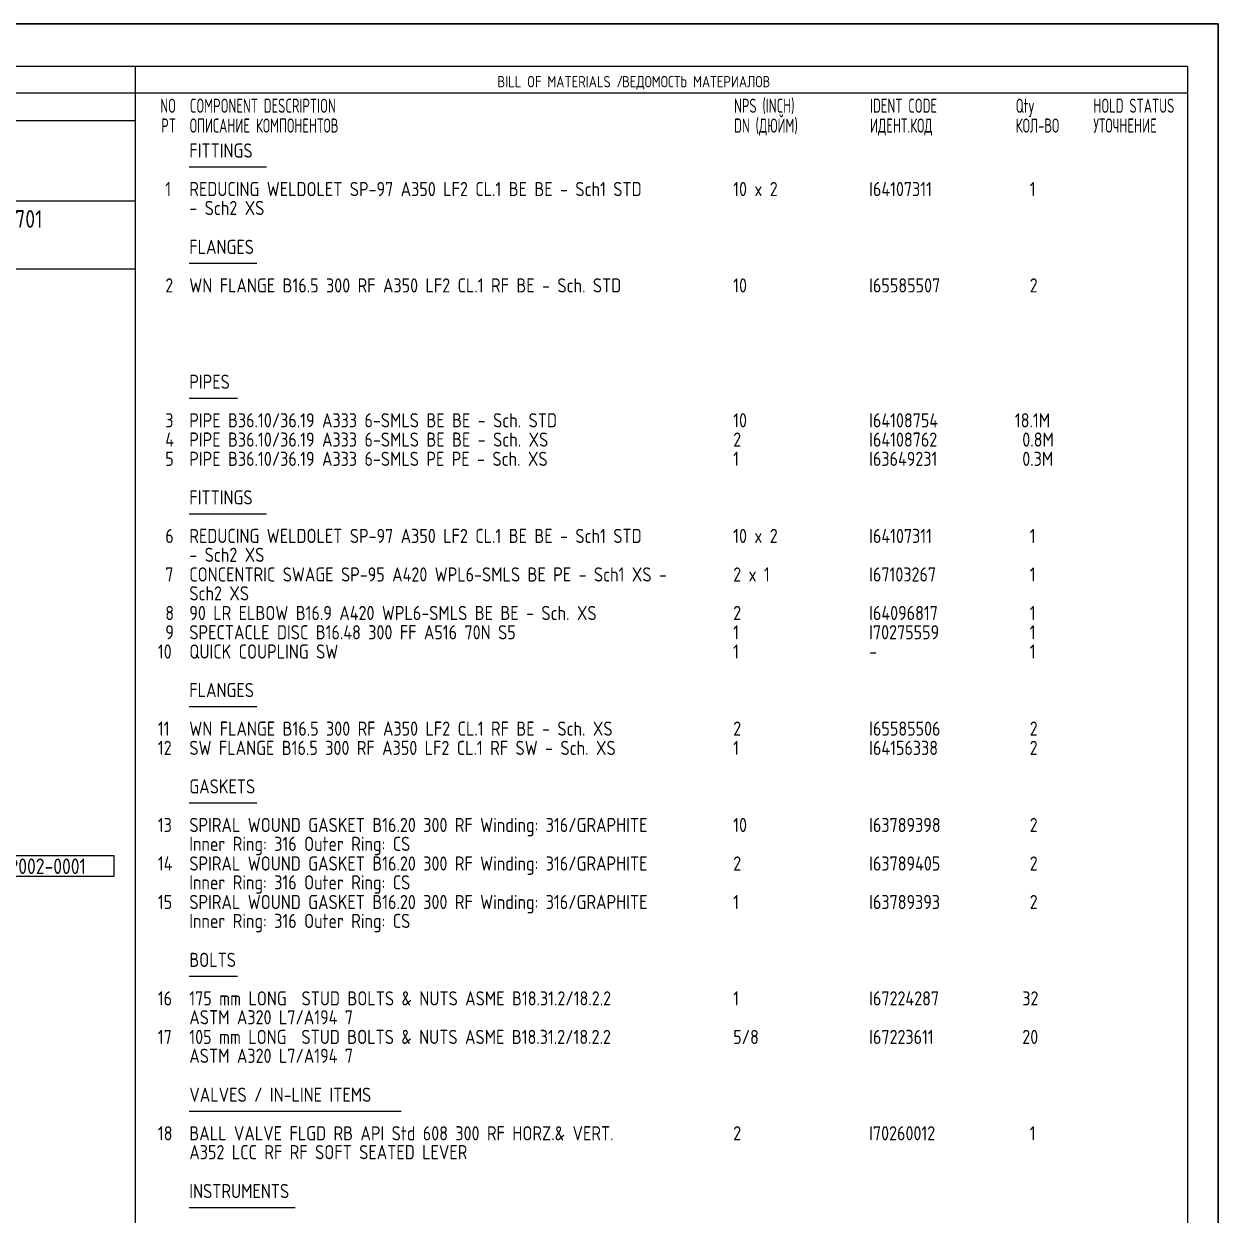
# Model space of a CAD drawing. Extents: x 0 to 594, y 0 to 420.
# Drawn here: x 383.2 to 594, y 209.7 to 420 of the extents above; entities that cross this region are included whole.
import ezdxf
from ezdxf.enums import TextEntityAlignment as Align

# ---------------------------------------------------------------- set-up
doc = ezdxf.new("R2010")
doc.units = 0
doc.header["$MEASUREMENT"] = 0
doc.linetypes.add('BORDER_2012_SLN$0$8001.Solid', pattern=[0])
for name, color, linetype in [('BORDER_2012_SLN$0$2', 7, 'Continuous'), ('BORDER_2012_SLN$0$GT_1', 7, 'Continuous'), ('GT_1', 7, 'Continuous')]:
    doc.layers.add(name, color=color, linetype=linetype)
for name, color, linetype, lineweight in [('BORDER_2012_SLN$0$BG_Level_1', 7, 'BORDER_2012_SLN$0$8001.Solid', 25), ('BORDER_2012_SLN$0$Level_1', 7, 'BORDER_2012_SLN$0$8001.Solid', 25), ('BORDER_2012_SLN$0$Level_18', 7, 'BORDER_2012_SLN$0$8001.Solid', 25)]:
    doc.layers.add(name, color=color, linetype=linetype, lineweight=lineweight)
doc.styles.add('BORDER_2012_SLN$0$GOST type A', font='GOST type A')
doc.styles.add('BORDER_2012_SLN$0$HTX1', font='')
doc.styles.add('HTX1', font='')
doc.styles.get('BORDER_2012_SLN$0$HTX1').set_extended_font_data('GOST type A')
doc.styles.get('HTX1').set_extended_font_data('GOST type A')

# ---------------------------------------------------------------- blocks, each defined once
blk = doc.blocks.new('BORDER_2012_SLN')
at = {"layer": 'BORDER_2012_SLN$0$2'}
blk.add_line((162.42, 407.85), (588.6, 407.85), dxfattribs=at)
at = {"layer": 'BORDER_2012_SLN$0$Level_1', "color": 7, "lineweight": -3}
for p, q in [((588.6, 412.5), (25.4, 412.5)), ((402.9, 7.5), (402.9, 412.5)), ((588.6, 412.5), (588.6, 7.5)), ((402.75, 402.9), (188.39, 402.9)), ((402.9, 388.7), (162.37, 388.68)), ((402.9, 376.7), (25.4, 376.7))]:
    blk.add_line(p, q, dxfattribs=at)
at = {"layer": 'BORDER_2012_SLN$0$Level_18', "color": 7, "lineweight": -3, "flags": 128}
blk.add_lwpolyline([(0, 0), (0, 420), (594, 420), (594, 0)], close=True, dxfattribs=at)
at = {"layer": 'BORDER_2012_SLN$0$BG_Level_1', "color": 7, "style": 'BORDER_2012_SLN$0$GOST type A'}
for s, p in [('BILL OF MATERIALS / ', (466.8, 408.8)), ('ВЕДОМОСТЬ МАТЕРИАЛОВ', (488.8, 408.8))]:
    blk.add_text(s, height=2, dxfattribs=at).set_placement(p)
at = {"layer": 'BORDER_2012_SLN$0$GT_1', "style": 'BORDER_2012_SLN$0$HTX1', "width": 0.8}
for s, p in [('NPS (INCH)', (508.56, 404.3)), ('COMPONENT DESCRIPTION', (412.5, 404.3)), ('IDENT CODE', (532.56, 404.3)), ('Qty', (558.27, 404.3)), ('HOLD STATUS', (571.99, 404.3)), ('ОПИСАНИЕ КОМПОНЕНТОВ', (412.5, 400.8)), ('DN (ДЮЙМ)', (508.56, 400.8)), ('ИДЕНТ.КОД', (532.56, 400.8)), ('КОЛ-ВО', (558.27, 400.8)), ('УТОЧНЕНИЕ', (571.99, 400.8))]:
    blk.add_text(s, height=2.5, dxfattribs=at).set_placement(p)
for s, p in [('NO', (410.06, 404.3)), ('PT', (410.06, 400.8))]:
    blk.add_text(s, height=2.5, dxfattribs=at).set_placement(p, align=Align.RIGHT)

msp = doc.modelspace()

# ---------------------------------------------------------------- linework, layer by layer
at = {"layer": 'GT_1', "flags": 128}
for points in [[(0, 0), (594, 0), (594, 420), (0, 420), (0, 0)], [(426.014, 394.704), (412.414, 394.704)], [(424.314, 377.697), (412.414, 377.697)], [(420.914, 353.888), (412.414, 353.888)], [(426.014, 333.48), (412.414, 333.48)], [(424.314, 299.466), (412.414, 299.466)], [(424.314, 282.459), (412.414, 282.459)], [(370, 273.2), (399.1, 273.2), (399.1, 269.5), (370, 269.5), (370, 273.2)], [(420.914, 251.847), (412.414, 251.847)], [(449.814, 228.037), (412.414, 228.037)], [(431.114, 211.031), (412.414, 211.031)]]:
    msp.add_lwpolyline(points, dxfattribs=at)

# ---------------------------------------------------------------- block references
at = {"linetype": 'Continuous'}
msp.add_blockref('BORDER_2012_SLN', (0, 0), dxfattribs=at)

# ---------------------------------------------------------------- texts
at = {"layer": 'GT_1', "style": 'HTX1', "width": 1.02}
for s, height, p in [('FITTINGS', 2.5, (412.414, 396.395)), ('  1', 2.5, (405.557, 389.592)), ('REDUCING WELDOLET SP-97 A350 LF2 CL.1 BE BE - Sch1 STD', 2.5, (412.414, 389.592)), ('10 x 2', 2.5, (508.414, 389.592)), ('I64107311', 2.5, (532.414, 389.592)), ('  1', 2.5, (558.129, 389.592)), ('- Sch2 XS', 2.5, (412.414, 386.259)), ('SLN-2725-8779-25-F-2701', 3.125, (345, 384)), ('FLANGES', 2.5, (412.414, 379.388)), ('  2', 2.5, (405.557, 372.585)), ('WN FLANGE B16.5 300 RF A350 LF2 CL.1 RF BE - Sch. STD', 2.5, (412.414, 372.585)), ('10', 2.5, (508.414, 372.585)), ('I65585507', 2.5, (532.414, 372.585)), ('  2', 2.5, (558.129, 372.585)), ('PIPES', 2.5, (412.414, 355.578)), ('  3', 2.5, (405.557, 348.776)), ('PIPE B36.10/36.19 A333 6-SMLS BE BE - Sch. STD', 2.5, (412.414, 348.776)), ('10', 2.5, (508.414, 348.776)), ('I64108754', 2.5, (532.414, 348.776)), ('18.1M', 2.5, (558.129, 348.776)), ('  4', 2.5, (405.557, 345.374)), ('PIPE B36.10/36.19 A333 6-SMLS BE BE - Sch. XS', 2.5, (412.414, 345.374)), ('2', 2.5, (508.414, 345.374)), ('I64108762', 2.5, (532.414, 345.374)), (' 0.8M', 2.5, (558.129, 345.374)), ('  5', 2.5, (405.557, 341.973)), ('PIPE B36.10/36.19 A333 6-SMLS PE PE - Sch. XS', 2.5, (412.414, 341.973)), ('1', 2.5, (508.414, 341.973)), ('I63649231', 2.5, (532.414, 341.973)), (' 0.3M', 2.5, (558.129, 341.973)), ('FITTINGS', 2.5, (412.414, 335.17)), ('  6', 2.5, (405.557, 328.367)), ('REDUCING WELDOLET SP-97 A350 LF2 CL.1 BE BE - Sch1 STD', 2.5, (412.414, 328.367)), ('10 x 2', 2.5, (508.414, 328.367)), ('I64107311', 2.5, (532.414, 328.367)), ('  1', 2.5, (558.129, 328.367)), ('- Sch2 XS', 2.5, (412.414, 325.034)), ('  7', 2.5, (405.557, 321.565)), ('CONCENTRIC SWAGE SP-95 A420 WPL6-SMLS BE PE - Sch1 XS -', 2.5, (412.414, 321.565)), ('2 x 1', 2.5, (508.414, 321.565)), ('I67103267', 2.5, (532.414, 321.565)), ('  1', 2.5, (558.129, 321.565)), ('Sch2 XS', 2.5, (412.414, 318.231)), ('  8', 2.5, (405.557, 314.762)), ('90 LR ELBOW B16.9 A420 WPL6-SMLS BE BE - Sch. XS', 2.5, (412.414, 314.762)), ('2', 2.5, (508.414, 314.762)), ('I64096817', 2.5, (532.414, 314.762)), ('  1', 2.5, (558.129, 314.762)), ('  9', 2.5, (405.557, 311.361)), ('SPECTACLE DISC B16.48 300 FF A516 70N S5', 2.5, (412.414, 311.361)), ('1', 2.5, (508.414, 311.361)), ('I70275559', 2.5, (532.414, 311.361)), ('  1', 2.5, (558.129, 311.361)), (' 10', 2.5, (405.557, 307.959)), ('QUICK COUPLING SW', 2.5, (412.414, 307.959)), ('1', 2.5, (508.414, 307.959)), ('  1', 2.5, (558.129, 307.959)), ('-', 2.5, (532.414, 307.959)), ('FLANGES', 2.5, (412.414, 301.156)), (' 11', 2.5, (405.557, 294.354)), ('WN FLANGE B16.5 300 RF A350 LF2 CL.1 RF BE - Sch. XS', 2.5, (412.414, 294.354)), ('2', 2.5, (508.414, 294.354)), ('I65585506', 2.5, (532.414, 294.354)), ('  2', 2.5, (558.129, 294.354)), (' 12', 2.5, (405.557, 290.952)), ('SW FLANGE B16.5 300 RF A350 LF2 CL.1 RF SW - Sch. XS', 2.5, (412.414, 290.952)), ('1', 2.5, (508.414, 290.952)), ('I64156338', 2.5, (532.414, 290.952)), ('  2', 2.5, (558.129, 290.952)), ('GASKETS', 2.5, (412.414, 284.15)), (' 13', 2.5, (405.557, 277.347)), ('SPIRAL WOUND GASKET B16.20 300 RF Winding: 316/GRAPHITE', 2.5, (412.414, 277.347)), ('10', 2.5, (508.414, 277.347)), ('I63789398', 2.5, (532.414, 277.347)), ('  2', 2.5, (558.129, 277.347)), ('Inner Ring: 316 Outer Ring: CS', 2.5, (412.414, 274.014)), ('8779-SP002-0001', 2.75, (370.5, 269.933)), (' 14', 2.5, (405.557, 270.544)), ('SPIRAL WOUND GASKET B16.20 300 RF Winding: 316/GRAPHITE', 2.5, (412.414, 270.544)), ('2', 2.5, (508.414, 270.544)), ('I63789405', 2.5, (532.414, 270.544)), ('  2', 2.5, (558.129, 270.544)), ('Inner Ring: 316 Outer Ring: CS', 2.5, (412.414, 267.211)), (' 15', 2.5, (405.557, 263.741)), ('SPIRAL WOUND GASKET B16.20 300 RF Winding: 316/GRAPHITE', 2.5, (412.414, 263.741)), ('1', 2.5, (508.414, 263.741)), ('I63789393', 2.5, (532.414, 263.741)), ('  2', 2.5, (558.129, 263.741)), ('Inner Ring: 316 Outer Ring: CS', 2.5, (412.414, 260.408)), ('BOLTS', 2.5, (412.414, 253.537)), (' 16', 2.5, (405.557, 246.735)), ('175 mm LONG  STUD BOLTS & NUTS ASME B18.31.2/18.2.2', 2.5, (412.414, 246.735)), ('1', 2.5, (508.414, 246.735)), ('I67224287', 2.5, (532.414, 246.735)), (' 32', 2.5, (558.129, 246.735)), ('ASTM A320 L7/A194 7', 2.5, (412.414, 243.401)), (' 17', 2.5, (405.557, 239.932)), ('105 mm LONG  STUD BOLTS & NUTS ASME B18.31.2/18.2.2', 2.5, (412.414, 239.932)), ('5/8', 2.5, (508.414, 239.932)), ('I67223611', 2.5, (532.414, 239.932)), (' 20', 2.5, (558.129, 239.932)), ('ASTM A320 L7/A194 7', 2.5, (412.414, 236.599)), ('VALVES / IN-LINE ITEMS', 2.5, (412.414, 229.728)), (' 18', 2.5, (405.557, 222.925)), ('BALL VALVE FLGD RB API Std 608 300 RF HORZ.& VERT.', 2.5, (412.414, 222.925)), ('2', 2.5, (508.414, 222.925)), ('I70260012', 2.5, (532.414, 222.925)), ('  1', 2.5, (558.129, 222.925)), ('A352 LCC RF RF SOFT SEATED LEVER', 2.5, (412.414, 219.592)), ('INSTRUMENTS', 2.5, (412.414, 212.721))]:
    msp.add_text(s, height=height, dxfattribs=at).set_placement(p)

doc.saveas('drawing.dxf')
